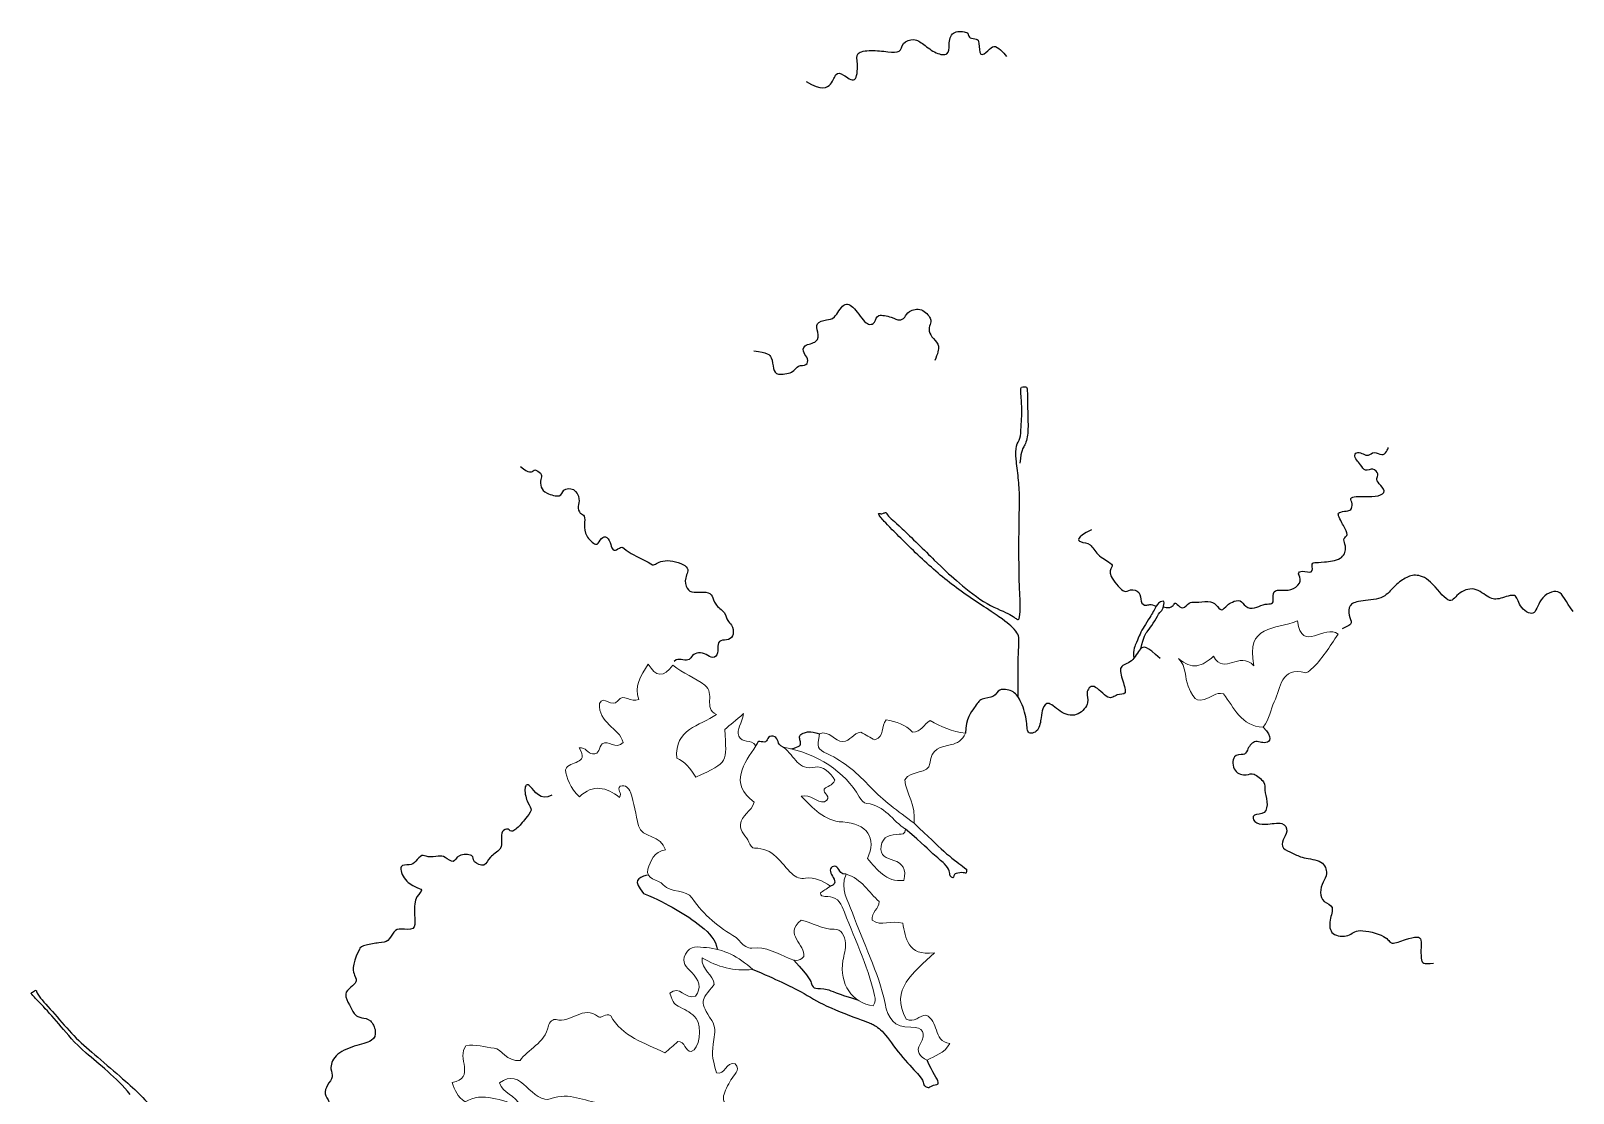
# Model space of a CAD drawing. Header units: millimetres. Extents: x 1205.7 to 1284.3, y 625.1 to 651.5.
# Drawn here: x 1250.697 to 1251.911, y 647.551 to 648.386 of the extents above; entities that cross this region are included whole.
import ezdxf

# ---------------------------------------------------------------- set-up
doc = ezdxf.new("R2010")
doc.units = ezdxf.units.MM
doc.layers.add('INNER', color=7, linetype='Continuous', true_color=0x5200ff)
doc.layers.add('OUTER', color=7, linetype='Continuous', true_color=0xab00ff)

msp = doc.modelspace()

# ---------------------------------------------------------------- linework, layer by layer
at = {"layer": 'INNER'}
for points in [[(1251.3072, 648.3463), (1251.3196, 648.3387), (1251.3281, 648.3441), (1251.3303, 648.3535), (1251.3357, 648.353), (1251.3469, 648.3432), (1251.3482, 648.3615), (1251.3456, 648.3692), (1251.3581, 648.3714), (1251.372, 648.3696), (1251.3822, 648.3687), (1251.3822, 648.3768), (1251.3925, 648.3808), (1251.3992, 648.3759), (1251.4095, 648.3678), (1251.4198, 648.3665), (1251.4194, 648.375), (1251.4212, 648.3866), (1251.4346, 648.3853), (1251.4346, 648.3835), (1251.4355, 648.3803), (1251.4417, 648.3799), (1251.4435, 648.3781), (1251.4435, 648.3647), (1251.4507, 648.3705), (1251.4547, 648.3754), (1251.4603, 648.3714), (1251.4636, 648.3678), (1251.4649, 648.3661)], [(1251.266, 648.1346), (1251.2769, 648.1332), (1251.2805, 648.1301), (1251.2814, 648.1198), (1251.2836, 648.1153), (1251.2975, 648.1171), (1251.3006, 648.1239), (1251.3082, 648.1225), (1251.3091, 648.1288), (1251.3051, 648.1324), (1251.3042, 648.1395), (1251.3172, 648.1409), (1251.3167, 648.1494), (1251.314, 648.1565), (1251.3239, 648.1596), (1251.3292, 648.1587), (1251.3368, 648.1735), (1251.3449, 648.1699), (1251.3547, 648.1534), (1251.3623, 648.1565), (1251.3623, 648.1641), (1251.3753, 648.161), (1251.3807, 648.1579), (1251.3852, 648.1605), (1251.387, 648.1659), (1251.3986, 648.169), (1251.4062, 648.1592), (1251.4048, 648.1556), (1251.4031, 648.1502), (1251.4071, 648.144), (1251.4129, 648.1391), (1251.4107, 648.1324), (1251.4084, 648.127)], [(1251.4741, 647.8625), (1251.4737, 647.8935), (1251.4749, 647.9049), (1251.4746, 647.9108), (1251.4718, 647.9151), (1251.4635, 647.9232), (1251.4278, 647.9456), (1251.401, 647.9679), (1251.371, 647.9979), (1251.3652, 648.0042), (1251.3638, 648.0068), (1251.3651, 648.007), (1251.3658, 648.0063), (1251.3679, 648.0067), (1251.3705, 648.0082), (1251.3708, 648.005), (1251.3786, 647.9993), (1251.4115, 647.9666), (1251.4236, 647.9553), (1251.4471, 647.9358), (1251.4687, 647.9275), (1251.4741, 647.9223), (1251.4752, 647.9241), (1251.476, 647.9347), (1251.4746, 647.9527), (1251.4746, 648.0013), (1251.4754, 648.0198), (1251.4743, 648.0346), (1251.4721, 648.0502), (1251.4721, 648.0607), (1251.4761, 648.0651), (1251.4761, 648.0745), (1251.4772, 648.0854), (1251.4764, 648.1002), (1251.4757, 648.106), (1251.4772, 648.1064), (1251.4812, 648.1064), (1251.4812, 648.1039), (1251.4815, 648.0839), (1251.4822, 648.0694), (1251.4789, 648.0584), (1251.4765, 648.0571), (1251.4754, 648.0464)], [(1251.5883, 647.9334), (1251.5945, 647.9315), (1251.597, 647.9371), (1251.5986, 647.9359), (1251.6036, 647.9305), (1251.6086, 647.9375), (1251.6126, 647.9365), (1251.6243, 647.9382), (1251.6299, 647.9355), (1251.6337, 647.9288), (1251.6387, 647.9352), (1251.6419, 647.937), (1251.6493, 647.9396), (1251.6523, 647.9329), (1251.6602, 647.9315), (1251.6666, 647.9358), (1251.6733, 647.9353), (1251.6752, 647.9374), (1251.674, 647.9469), (1251.6816, 647.9462), (1251.6911, 647.9465), (1251.6977, 647.9538), (1251.6934, 647.9598), (1251.6967, 647.9622), (1251.7065, 647.9591), (1251.7048, 647.9672), (1251.7063, 647.9683), (1251.7136, 647.9683), (1251.7293, 647.9702), (1251.7327, 647.9798), (1251.7296, 647.9855), (1251.7312, 647.9886), (1251.7341, 647.99), (1251.7281, 648.0002), (1251.7258, 648.0053), (1251.7255, 648.0077), (1251.7329, 648.0088), (1251.7358, 648.0091), (1251.7376, 648.0144), (1251.7343, 648.0191), (1251.7396, 648.0203), (1251.7464, 648.02), (1251.7581, 648.02), (1251.764, 648.0241), (1251.7572, 648.0306), (1251.7555, 648.0344), (1251.7581, 648.0373), (1251.7534, 648.0432), (1251.7467, 648.0391), (1251.7434, 648.0455), (1251.7402, 648.0485), (1251.7379, 648.0532), (1251.7411, 648.0552), (1251.7455, 648.0537), (1251.7496, 648.0514), (1251.7537, 648.0561), (1251.7605, 648.0517), (1251.7642, 648.0554), (1251.7651, 648.0582), (1251.7651, 648.0585)], [(1251.0826, 648.0437), (1251.0893, 648.0379), (1251.0931, 648.0408), (1251.0946, 648.0414), (1251.1001, 648.0373), (1251.0981, 648.0341), (1251.0984, 648.027), (1251.1019, 648.0226), (1251.1151, 648.0188), (1251.1151, 648.0261), (1251.1251, 648.0273), (1251.1298, 648.0176), (1251.1271, 648.0126), (1251.1292, 648.0059), (1251.1336, 648.0059), (1251.1327, 647.998), (1251.133, 647.9892), (1251.143, 647.9801), (1251.1447, 647.9862), (1251.1497, 647.99), (1251.1536, 647.9839), (1251.1544, 647.978), (1251.158, 647.9774), (1251.1627, 647.9818), (1251.1647, 647.9771), (1251.1868, 647.967), (1251.1863, 647.9652), (1251.1962, 647.9719), (1251.2177, 647.9652), (1251.211, 647.9562), (1251.2132, 647.9469), (1251.2181, 647.9442), (1251.2297, 647.9455), (1251.2338, 647.9424), (1251.2347, 647.9352), (1251.2441, 647.929), (1251.245, 647.9218), (1251.249, 647.92), (1251.2508, 647.9111), (1251.2467, 647.907), (1251.2391, 647.9075), (1251.2374, 647.903), (1251.2382, 647.8945), (1251.2324, 647.8927), (1251.2275, 647.8972), (1251.2208, 647.8976), (1251.2168, 647.8941), (1251.215, 647.8909), (1251.2085, 647.8919), (1251.2055, 647.8924), (1251.2035, 647.8905)], [(1251.5318, 647.994), (1251.5189, 647.9873), (1251.5225, 647.9837), (1251.5314, 647.9837), (1251.5354, 647.9739), (1251.5484, 647.9672), (1251.548, 647.9649), (1251.5444, 647.9591), (1251.5582, 647.9426), (1251.5614, 647.9479), (1251.5708, 647.9457), (1251.5698, 647.9368), (1251.5746, 647.9334), (1251.5782, 647.9361), (1251.5827, 647.9338)], [(1251.9106, 647.9298), (1251.9047, 647.9374), (1251.9005, 647.95), (1251.8828, 647.9399), (1251.8811, 647.9239), (1251.8668, 647.934), (1251.8668, 647.945), (1251.8525, 647.9391), (1251.8449, 647.9391), (1251.8331, 647.95), (1251.8188, 647.9441), (1251.8138, 647.9332), (1251.7978, 647.9559), (1251.786, 647.9593), (1251.7776, 647.9559), (1251.7683, 647.9484), (1251.7616, 647.9391), (1251.7414, 647.9383), (1251.7338, 647.9349), (1251.7338, 647.9265), (1251.7375, 647.9202), (1251.7337, 647.9183), (1251.7289, 647.9161)], [(1251.5704, 647.9004), (1251.5727, 647.9102), (1251.5762, 647.9149), (1251.5803, 647.9196), (1251.5847, 647.929), (1251.5879, 647.9305), (1251.5891, 647.9375), (1251.5885, 647.9378), (1251.5859, 647.9375), (1251.5832, 647.9352), (1251.5774, 647.9243), (1251.573, 647.9179), (1251.5697, 647.912), (1251.5674, 647.9058), (1251.5643, 647.8999), (1251.5649, 647.8929)], [(1251.5856, 647.8927), (1251.5751, 647.9026), (1251.5701, 647.9026), (1251.564, 647.8888), (1251.5524, 647.8877), (1251.5563, 647.875), (1251.5602, 647.8634), (1251.5513, 647.8656), (1251.5458, 647.8585), (1251.5325, 647.875), (1251.5265, 647.8651), (1251.5309, 647.859), (1251.522, 647.8469), (1251.5082, 647.8485), (1251.4972, 647.8607), (1251.4928, 647.8529), (1251.4922, 647.8474), (1251.4906, 647.8347), (1251.4801, 647.8325), (1251.4817, 647.8441), (1251.4756, 647.8612), (1251.4701, 647.8678), (1251.458, 647.8695), (1251.4563, 647.8618), (1251.4442, 647.8618), (1251.4408, 647.8551), (1251.4331, 647.8457), (1251.4325, 647.834)], [(1251.2893, 647.8231), (1251.2863, 647.8241), (1251.2851, 647.8274), (1251.2834, 647.8321), (1251.2767, 647.8315), (1251.2763, 647.8261), (1251.27, 647.828), (1251.2691, 647.827), (1251.2677, 647.8242)], [(1251.2953, 647.8218), (1251.3028, 647.8232), (1251.3031, 647.8269), (1251.302, 647.8294), (1251.302, 647.833), (1251.3056, 647.8341), (1251.3097, 647.8358), (1251.3177, 647.8336)], [(1251.6667, 647.8388), (1251.6749, 647.8303), (1251.6691, 647.8241), (1251.6593, 647.8299), (1251.6535, 647.8196), (1251.6526, 647.8164), (1251.6423, 647.8182), (1251.6427, 647.8026), (1251.6548, 647.8003), (1251.6584, 647.8039), (1251.6691, 647.795), (1251.6673, 647.79), (1251.6705, 647.7802), (1251.6691, 647.7699), (1251.6579, 647.7708), (1251.6588, 647.7637), (1251.6678, 647.7614), (1251.6835, 647.765), (1251.6866, 647.7565), (1251.6817, 647.7502), (1251.6812, 647.7431), (1251.6902, 647.7399), (1251.6973, 647.7355), (1251.7144, 647.7344), (1251.7178, 647.7228), (1251.7137, 647.7174), (1251.711, 647.7085), (1251.7137, 647.701), (1251.7233, 647.6983), (1251.7185, 647.6874), (1251.7192, 647.6744), (1251.7355, 647.6737), (1251.7396, 647.6812), (1251.7655, 647.6744), (1251.7662, 647.6669), (1251.7792, 647.6723), (1251.7886, 647.6745), (1251.7915, 647.6724), (1251.7907, 647.6633), (1251.791, 647.655), (1251.7926, 647.6522), (1251.8007, 647.6531)], [(1251.3921, 647.7634), (1251.4038, 647.7523), (1251.4156, 647.7404), (1251.433, 647.7273), (1251.4335, 647.7273), (1251.4335, 647.7233), (1251.4318, 647.7247), (1251.4242, 647.724), (1251.4233, 647.7218), (1251.423, 647.7197), (1251.4202, 647.7216), (1251.4202, 647.7256), (1251.4171, 647.7311), (1251.4071, 647.7385), (1251.3999, 647.7463), (1251.3854, 647.7586)], [(1251.1821, 647.7225), (1251.1741, 647.7199), (1251.171, 647.7185), (1251.1793, 647.7081)], [(1251.3387, 647.7231), (1251.3345, 647.723), (1251.3332, 647.7276), (1251.3299, 647.7304), (1251.3255, 647.7276), (1251.3268, 647.7229), (1251.3304, 647.7181), (1251.3297, 647.7147), (1251.3264, 647.7138)], [(1251.1793, 647.7081), (1251.1905, 647.7034), (1251.2046, 647.6959), (1251.2253, 647.6829), (1251.2368, 647.671), (1251.2372, 647.6641)], [(1251.2653, 647.6483), (1251.2839, 647.6405), (1251.306, 647.6297), (1251.3198, 647.6202), (1251.356, 647.6065), (1251.36, 647.6054), (1251.3687, 647.5992), (1251.3832, 647.5778), (1251.3983, 647.5638), (1251.3997, 647.5579), (1251.4006, 647.5562), (1251.4042, 647.5548), (1251.4064, 647.5579), (1251.4145, 647.5571), (1251.4068, 647.5669), (1251.4025, 647.5769)], [(1251.2975, 647.6556), (1251.3105, 647.6415), (1251.3114, 647.6365), (1251.3136, 647.6325), (1251.3233, 647.6341), (1251.3314, 647.6291), (1251.3476, 647.6245)], [(1250.7754, 647.55), (1250.7649, 647.5634), (1250.7364, 647.5846), (1250.7212, 647.6036), (1250.7062, 647.6204), (1250.6974, 647.6292), (1250.6974, 647.6298), (1250.7015, 647.6321), (1250.7015, 647.6324), (1250.7027, 647.6277), (1250.7182, 647.611), (1250.7329, 647.5937), (1250.749, 647.5802), (1250.7711, 647.5611), (1250.7841, 647.5497), (1250.7962, 647.5352), (1250.8219, 647.5165), (1250.8364, 647.5046), (1250.8382, 647.5031), (1250.8338, 647.4949), (1250.8352, 647.4938)]]:
    msp.add_open_spline(points, degree=3, dxfattribs=at)
msp.add_open_spline([(1251.1072, 647.7853), (1251.0983, 647.7803), (1251.0886, 647.7972), (1251.0849, 647.7909), (1251.088, 647.7782), (1251.0928, 647.7739), (1251.0858, 647.7664), (1251.084, 647.7635), (1251.0755, 647.7548), (1251.0735, 647.7596), (1251.0672, 647.7574), (1251.0676, 647.7505), (1251.0682, 647.7423), (1251.0574, 647.7371), (1251.0552, 647.728), (1251.0441, 647.7328), (1251.0468, 647.7387), (1251.0324, 647.7391), (1251.0307, 647.7307), (1251.0226, 647.7374), (1251.019, 647.7375), (1251.0088, 647.7361), (1251.0053, 647.7394), (1250.9999, 647.7329), (1250.9961, 647.7296), (1250.9863, 647.7316), (1250.9909, 647.7175), (1251.0023, 647.7119), (1251.0066, 647.7107), (1250.9985, 647.7046), (1250.9993, 647.6878), (1251.0002, 647.6787), (1250.9876, 647.6806), (1250.9829, 647.679), (1250.9787, 647.6696), (1250.972, 647.6695), (1250.9601, 647.6674), (1250.956, 647.6657), (1250.9558, 647.664), (1250.9491, 647.6506), (1250.9527, 647.6422), (1250.9541, 647.6385), (1250.9491, 647.6344), (1250.9434, 647.6294), (1250.948, 647.6203), (1250.9521, 647.6119), (1250.9572, 647.6101), (1250.965, 647.6095), (1250.9694, 647.5995), (1250.9672, 647.5915), (1250.9521, 647.5888), (1250.9352, 647.5811), (1250.9324, 647.5688), (1250.9361, 647.5643), (1250.9302, 647.5573), (1250.9277, 647.5503), (1250.9327, 647.5447), (1250.9339, 647.5332), (1250.9281, 647.5272), (1250.9317, 647.5149), (1250.9409, 647.5111), (1250.9429, 647.5142), (1250.9454, 647.5178)], degree=3, knots=[0, 0, 0, 0, 0.615252, 1.230503, 1.845755, 2.461007, 3.076258, 3.69151, 4.306761, 4.922013, 5.537265, 6.152516, 6.767768, 7.38302, 7.998271, 8.613523, 9.228775, 9.844026, 10.459278, 11.074529, 11.689781, 12.305033, 12.920284, 13.535536, 14.150788, 14.766039, 15.381291, 15.996543, 16.611794, 17.227046, 17.842297, 18.457549, 19.072801, 19.688052, 20.303304, 20.918556, 21.533807, 22.149059, 22.149059, 22.149059, 33.50832, 44.867582, 56.226843, 67.586105, 78.945366, 90.304627, 101.663889, 113.02315, 124.382412, 135.741673, 147.100935, 158.460196, 169.819457, 181.178719, 192.53798, 203.897242, 215.256503, 226.615765, 237.975026, 249.334287, 260.693549, 272.05281, 272.05281, 272.05281, 272.05281], dxfattribs=at)
at = {"layer": 'INNER', "lineweight": 0}
msp.add_open_spline([(1251.4083, 647.6614), (1251.3862, 647.6584), (1251.3859, 647.6734), (1251.3832, 647.6846), (1251.3745, 647.6873), (1251.3662, 647.6817), (1251.3593, 647.6869), (1251.3582, 647.6933), (1251.3648, 647.696), (1251.3647, 647.7017), (1251.3564, 647.7087), (1251.3511, 647.7197), (1251.3387, 647.7231), (1251.3335, 647.7113), (1251.3403, 647.7022), (1251.3436, 647.6929), (1251.352, 647.6691), (1251.3642, 647.6465), (1251.3693, 647.6215), (1251.3716, 647.6098), (1251.3763, 647.6025), (1251.3895, 647.6029), (1251.3995, 647.6031), (1251.4018, 647.5982), (1251.3969, 647.5896), (1251.3935, 647.5835), (1251.3965, 647.58), (1251.4025, 647.5769), (1251.4083, 647.5806), (1251.416, 647.582), (1251.4202, 647.5901), (1251.4067, 647.592), (1251.412, 647.6084), (1251.4013, 647.6123), (1251.3962, 647.6122), (1251.3926, 647.6059), (1251.3858, 647.6093), (1251.3731, 647.633), (1251.3915, 647.6453), (1251.4083, 647.6614)], degree=3, knots=[0, 0, 0, 0, 1, 1, 1, 2, 2, 2, 3, 3, 3, 4, 4, 4, 5, 5, 5, 6, 6, 6, 7, 7, 7, 8, 8, 8, 9, 9, 9, 10, 10, 10, 11, 11, 11, 12, 12, 12, 13, 13, 13, 13], dxfattribs=at)
at = {"layer": 'OUTER', "lineweight": 0}
for points, knots in [([(1251.6937, 647.9223), (1251.6766, 647.9152), (1251.6524, 647.9197), (1251.6595, 647.887), (1251.6478, 647.8993), (1251.6366, 647.8789), (1251.6276, 647.8945), (1251.6191, 647.8864), (1251.6104, 647.8834), (1251.6002, 647.8927), (1251.6067, 647.8859), (1251.6049, 647.8776), (1251.6077, 647.8709), (1251.613, 647.8583), (1251.6157, 647.8573), (1251.628, 647.8639), (1251.6301, 647.865), (1251.6322, 647.8659), (1251.6356, 647.8649), (1251.6437, 647.8544), (1251.6495, 647.8393), (1251.6667, 647.8388), (1251.6722, 647.8452), (1251.6723, 647.8526), (1251.6754, 647.8587), (1251.6808, 647.8695), (1251.6802, 647.8866), (1251.7002, 647.8815), (1251.7013, 647.8812), (1251.7031, 647.8832), (1251.7044, 647.8843), (1251.7134, 647.8919), (1251.7188, 647.9022), (1251.7258, 647.9119), (1251.7153, 647.9204), (1251.6973, 647.8963), (1251.6937, 647.9223)], [0, 0, 0, 0, 1, 1, 1, 2, 2, 2, 3, 3, 3, 4, 4, 4, 5, 5, 5, 6, 6, 6, 7, 7, 7, 8, 8, 8, 9, 9, 9, 10, 10, 10, 11, 11, 11, 12, 12, 12, 12]), ([(1251.3264, 647.7138), (1251.3199, 647.7179), (1251.3141, 647.7211), (1251.3068, 647.72), (1251.3026, 647.7194), (1251.2996, 647.7204), (1251.2961, 647.7236), (1251.2873, 647.7315), (1251.2815, 647.7444), (1251.2665, 647.7435), (1251.265, 647.7435), (1251.2629, 647.7464), (1251.2621, 647.7484), (1251.2602, 647.7531), (1251.2552, 647.7563), (1251.2555, 647.7621), (1251.2559, 647.7698), (1251.2646, 647.7722), (1251.2664, 647.7797), (1251.2459, 647.7949), (1251.2588, 647.8103), (1251.2677, 647.8242), (1251.2635, 647.8297), (1251.257, 647.8258), (1251.2542, 647.8318), (1251.2523, 647.8368), (1251.2568, 647.8419), (1251.2581, 647.8494), (1251.2518, 647.8441), (1251.2475, 647.8405), (1251.2433, 647.837), (1251.2445, 647.8104), (1251.2469, 647.8118), (1251.2204, 647.7994), (1251.2165, 647.8061), (1251.2113, 647.8121), (1251.2054, 647.8143), (1251.2037, 647.8376), (1251.2234, 647.8395), (1251.2367, 647.8487), (1251.2261, 647.8538), (1251.236, 647.8651), (1251.2276, 647.8717), (1251.2198, 647.8778), (1251.2105, 647.8808), (1251.2024, 647.8875), (1251.1954, 647.8776), (1251.1887, 647.8782), (1251.1831, 647.8884), (1251.177, 647.8787), (1251.1717, 647.8706), (1251.1756, 647.8605), (1251.1697, 647.8576), (1251.1635, 647.8659), (1251.1591, 647.8595), (1251.1547, 647.8531), (1251.1478, 647.8646), (1251.1447, 647.8574), (1251.1433, 647.8422), (1251.1601, 647.8383), (1251.1634, 647.8268), (1251.1573, 647.8203), (1251.1519, 647.8294), (1251.1467, 647.8257), (1251.1442, 647.8229), (1251.1451, 647.8171), (1251.1392, 647.8177), (1251.1355, 647.818), (1251.1339, 647.8231), (1251.1287, 647.8226), (1251.1372, 647.8083), (1251.1209, 647.8134), (1251.1179, 647.8053), (1251.1188, 647.7987), (1251.1216, 647.791), (1251.1289, 647.7839), (1251.1396, 647.7945), (1251.1504, 647.7914), (1251.1604, 647.7835), (1251.163, 647.7872), (1251.1577, 647.7895), (1251.161, 647.7923), (1251.1652, 647.7937), (1251.1679, 647.7907), (1251.169, 647.7877), (1251.1719, 647.7791), (1251.1732, 647.7701), (1251.1754, 647.7613), (1251.178, 647.7514), (1251.1936, 647.754), (1251.1965, 647.7423), (1251.1876, 647.7411), (1251.1846, 647.7332), (1251.1828, 647.7271), (1251.1805, 647.7191), (1251.191, 647.7192), (1251.1948, 647.7149), (1251.2012, 647.7078), (1251.2127, 647.7118), (1251.2177, 647.7042), (1251.2266, 647.6908), (1251.2387, 647.6815), (1251.2521, 647.6735), (1251.2535, 647.6726), (1251.2543, 647.6709), (1251.2556, 647.6697), (1251.2581, 647.6673), (1251.2611, 647.6647), (1251.2646, 647.6651), (1251.2756, 647.6664), (1251.2845, 647.661), (1251.294, 647.6569), (1251.2976, 647.6554), (1251.3016, 647.6537), (1251.3053, 647.6584), (1251.3075, 647.6677), (1251.2887, 647.676), (1251.3033, 647.6869), (1251.3121, 647.6855), (1251.3197, 647.6795), (1251.3294, 647.6799), (1251.3349, 647.6802), (1251.3378, 647.6748), (1251.3382, 647.6689), (1251.3384, 647.6642), (1251.337, 647.6598), (1251.3362, 647.6553), (1251.3332, 647.6369), (1251.3434, 647.6219), (1251.36, 647.6197), (1251.3621, 647.6222), (1251.3617, 647.6251), (1251.361, 647.6279), (1251.3554, 647.6521), (1251.3446, 647.6745), (1251.3356, 647.6975), (1251.3331, 647.704), (1251.3282, 647.7057), (1251.322, 647.7057), (1251.3204, 647.7057), (1251.3186, 647.706), (1251.3185, 647.7085), (1251.3207, 647.71), (1251.323, 647.7115), (1251.3264, 647.7138)], [0, 0, 0, 0, 1, 1, 1, 2, 2, 2, 3, 3, 3, 4, 4, 4, 5, 5, 5, 6, 6, 6, 7, 7, 7, 8, 8, 8, 9, 9, 9, 10, 10, 10, 11, 11, 11, 12, 12, 12, 13, 13, 13, 14, 14, 14, 15, 15, 15, 16, 16, 16, 17, 17, 17, 18, 18, 18, 19, 19, 19, 20, 20, 20, 21, 21, 21, 22, 22, 22, 23, 23, 23, 24, 24, 24, 25, 25, 25, 26, 26, 26, 27, 27, 27, 28, 28, 28, 29, 29, 29, 30, 30, 30, 31, 31, 31, 32, 32, 32, 33, 33, 33, 34, 34, 34, 35, 35, 35, 36, 36, 36, 37, 37, 37, 38, 38, 38, 39, 39, 39, 40, 40, 40, 41, 41, 41, 42, 42, 42, 43, 43, 43, 44, 44, 44, 45, 45, 45, 46, 46, 46, 47, 47, 47, 48, 48, 48, 48]), ([(1251.3503, 647.8348), (1251.3443, 647.8342), (1251.3421, 647.8277), (1251.3361, 647.8274), (1251.3296, 647.8274), (1251.3256, 647.8365), (1251.3177, 647.8336), (1251.3159, 647.8225), (1251.3155, 647.8219), (1251.3241, 647.8178), (1251.3374, 647.8115), (1251.3481, 647.8022), (1251.358, 647.7915), (1251.3677, 647.7811), (1251.3793, 647.7729), (1251.3921, 647.7634), (1251.3939, 647.7771), (1251.3858, 647.7868), (1251.3848, 647.7974), (1251.3899, 647.8052), (1251.4037, 647.8017), (1251.4045, 647.8101), (1251.4057, 647.8224), (1251.4129, 647.8231), (1251.4216, 647.825), (1251.4258, 647.826), (1251.4302, 647.8284), (1251.4325, 647.834), (1251.4222, 647.8353), (1251.4131, 647.8392), (1251.4048, 647.8439), (1251.3995, 647.8413), (1251.3981, 647.8346), (1251.3908, 647.8348), (1251.3856, 647.8408), (1251.3779, 647.8431), (1251.3702, 647.8445), (1251.3659, 647.8393), (1251.3692, 647.8315), (1251.3613, 647.8287), (1251.3579, 647.8306), (1251.3539, 647.8328), (1251.3503, 647.8348)], [0, 0, 0, 0, 1, 1, 1, 2, 2, 2, 3, 3, 3, 4, 4, 4, 5, 5, 5, 6, 6, 6, 7, 7, 7, 8, 8, 8, 9, 9, 9, 10, 10, 10, 11, 11, 11, 12, 12, 12, 13, 13, 13, 14, 14, 14, 14]), ([(1251.3034, 647.7844), (1251.3127, 647.7754), (1251.3211, 647.7649), (1251.336, 647.7642), (1251.3552, 647.7632), (1251.3631, 647.7516), (1251.3554, 647.7354), (1251.3632, 647.7271), (1251.3699, 647.7166), (1251.384, 647.7183), (1251.3865, 647.727), (1251.3828, 647.7318), (1251.3762, 647.734), (1251.3705, 647.736), (1251.3649, 647.7373), (1251.3662, 647.7452), (1251.3675, 647.7533), (1251.3738, 647.7542), (1251.3804, 647.7546), (1251.3825, 647.7547), (1251.3853, 647.7541), (1251.3854, 647.7586), (1251.3753, 647.7648), (1251.3691, 647.7774), (1251.355, 647.7788), (1251.352, 647.7791), (1251.3506, 647.7814), (1251.349, 647.7841), (1251.3376, 647.8037), (1251.3165, 647.818), (1251.2893, 647.8231), (1251.299, 647.8157), (1251.3004, 647.8043), (1251.3144, 647.8074), (1251.3199, 647.8086), (1251.3266, 647.8028), (1251.3298, 647.7972), (1251.3282, 647.7921), (1251.3235, 647.7929), (1251.3215, 647.79), (1251.3198, 647.7867), (1251.3287, 647.7839), (1251.3216, 647.78), (1251.3152, 647.7793), (1251.3112, 647.7864), (1251.3034, 647.7844)], [0, 0, 0, 0, 1, 1, 1, 2, 2, 2, 3, 3, 3, 4, 4, 4, 5, 5, 5, 6, 6, 6, 7, 7, 7, 8, 8, 8, 9, 9, 9, 10, 10, 10, 11, 11, 11, 12, 12, 12, 13, 13, 13, 14, 14, 14, 15, 15, 15, 15]), ([(1251.2653, 647.6483), (1251.2538, 647.6585), (1251.2425, 647.6644), (1251.2288, 647.6654), (1251.2224, 647.6659), (1251.216, 647.6677), (1251.2123, 647.6604), (1251.209, 647.6538), (1251.2127, 647.6502), (1251.2173, 647.6458), (1251.2228, 647.6404), (1251.2254, 647.6335), (1251.2201, 647.6273), (1251.212, 647.6243), (1251.2075, 647.6365), (1251.2, 647.6295), (1251.2032, 647.6212), (1251.2031, 647.621), (1251.2082, 647.6185), (1251.2129, 647.6162), (1251.2176, 647.614), (1251.2208, 647.6097), (1251.2259, 647.6031), (1251.2231, 647.5854), (1251.2169, 647.5837), (1251.2117, 647.5839), (1251.2123, 647.5919), (1251.2063, 647.5915), (1251.203, 647.5886), (1251.1995, 647.5857), (1251.196, 647.5827), (1251.1801, 647.5907), (1251.1626, 647.5953), (1251.1535, 647.6119), (1251.1497, 647.6147), (1251.1459, 647.6092), (1251.1438, 647.611), (1251.132, 647.621), (1251.1221, 647.6056), (1251.1107, 647.6089), (1251.1085, 647.6096), (1251.1051, 647.607), (1251.1045, 647.6039), (1251.1016, 647.59), (1251.0881, 647.5855), (1251.0822, 647.5766), (1251.0718, 647.5757), (1251.0676, 647.5857), (1251.0619, 647.5864), (1251.0548, 647.5872), (1251.0468, 647.5897), (1251.0396, 647.5883), (1251.0318, 647.579), (1251.048, 647.5627), (1251.0287, 647.5594), (1251.0311, 647.5532), (1251.0326, 647.5482), (1251.0391, 647.5442), (1251.0529, 647.5527), (1251.0674, 647.5447), (1251.0824, 647.5412), (1251.0784, 647.5495), (1251.0687, 647.5507), (1251.0661, 647.5592), (1251.0745, 647.5654), (1251.081, 647.5622), (1251.0874, 647.556), (1251.0928, 647.5507), (1251.0998, 647.544), (1251.1068, 647.5467), (1251.1208, 647.5521), (1251.1327, 647.5444), (1251.1455, 647.5434), (1251.1537, 647.5428), (1251.1556, 647.5364), (1251.1502, 647.5301), (1251.1481, 647.5277), (1251.1447, 647.5263), (1251.141, 647.5239), (1251.1487, 647.517), (1251.1498, 647.5061), (1251.1577, 647.4998), (1251.1606, 647.5026), (1251.1601, 647.5049), (1251.1599, 647.5072), (1251.1585, 647.5219), (1251.1605, 647.5238), (1251.1744, 647.5196), (1251.1788, 647.5182), (1251.1831, 647.5161), (1251.1877, 647.5164), (1251.2106, 647.518), (1251.231, 647.5065), (1251.2532, 647.5044), (1251.2547, 647.5043), (1251.2558, 647.5025), (1251.2557, 647.5004), (1251.2535, 647.4962), (1251.2478, 647.4994), (1251.245, 647.4952), (1251.2435, 647.4809), (1251.2646, 647.4731), (1251.2574, 647.4566), (1251.2481, 647.452), (1251.2397, 647.453), (1251.2316, 647.4593), (1251.2275, 647.4624), (1251.223, 647.4653), (1251.2183, 647.4672), (1251.207, 647.4719), (1251.2032, 647.4697), (1251.1974, 647.4561), (1251.204, 647.4504), (1251.2119, 647.4609), (1251.2184, 647.4542), (1251.2298, 647.4426), (1251.243, 647.4418), (1251.2575, 647.4473), (1251.26, 647.4483), (1251.2631, 647.4477), (1251.2662, 647.4478), (1251.2764, 647.4328), (1251.2794, 647.4103), (1251.3044, 647.4111), (1251.3048, 647.427), (1251.3048, 647.427), (1251.2875, 647.4254), (1251.2758, 647.4382), (1251.2879, 647.4469), (1251.2935, 647.4556), (1251.2915, 647.4615), (1251.2853, 647.4583), (1251.283, 647.463), (1251.2842, 647.4769), (1251.2986, 647.4936), (1251.2762, 647.5041), (1251.276, 647.5042), (1251.2764, 647.5055), (1251.2761, 647.5057), (1251.267, 647.5128), (1251.2729, 647.5222), (1251.2735, 647.5303), (1251.2657, 647.5318), (1251.2603, 647.5257), (1251.2542, 647.5279), (1251.2504, 647.5305), (1251.2536, 647.5359), (1251.2505, 647.5374), (1251.2361, 647.5442), (1251.2439, 647.553), (1251.248, 647.5614), (1251.2501, 647.5655), (1251.2562, 647.5686), (1251.2514, 647.5742), (1251.2441, 647.5758), (1251.2435, 647.5652), (1251.2367, 647.567), (1251.2329, 647.5806), (1251.2329, 647.582), (1251.2347, 647.5933), (1251.2354, 647.5983), (1251.2362, 647.6031), (1251.233, 647.6082), (1251.2235, 647.6231), (1251.2238, 647.6233), (1251.235, 647.6365), (1251.2344, 647.6443), (1251.2247, 647.6476), (1251.2254, 647.6575), (1251.2376, 647.6502), (1251.2501, 647.6467), (1251.2653, 647.6483)], [0, 0, 0, 0, 1, 1, 1, 2, 2, 2, 3, 3, 3, 4, 4, 4, 5, 5, 5, 6, 6, 6, 7, 7, 7, 8, 8, 8, 9, 9, 9, 10, 10, 10, 11, 11, 11, 12, 12, 12, 13, 13, 13, 14, 14, 14, 15, 15, 15, 16, 16, 16, 17, 17, 17, 18, 18, 18, 19, 19, 19, 20, 20, 20, 21, 21, 21, 22, 22, 22, 23, 23, 23, 24, 24, 24, 25, 25, 25, 26, 26, 26, 27, 27, 27, 28, 28, 28, 29, 29, 29, 30, 30, 30, 31, 31, 31, 32, 32, 32, 33, 33, 33, 34, 34, 34, 35, 35, 35, 36, 36, 36, 37, 37, 37, 38, 38, 38, 39, 39, 39, 40, 40, 40, 41, 41, 41, 42, 42, 42, 43, 43, 43, 44, 44, 44, 45, 45, 45, 46, 46, 46, 47, 47, 47, 48, 48, 48, 49, 49, 49, 50, 50, 50, 51, 51, 51, 52, 52, 52, 53, 53, 53, 54, 54, 54, 55, 55, 55, 56, 56, 56, 57, 57, 57, 57])]:
    msp.add_open_spline(points, degree=3, knots=knots, dxfattribs=at)

doc.saveas('drawing.dxf')
